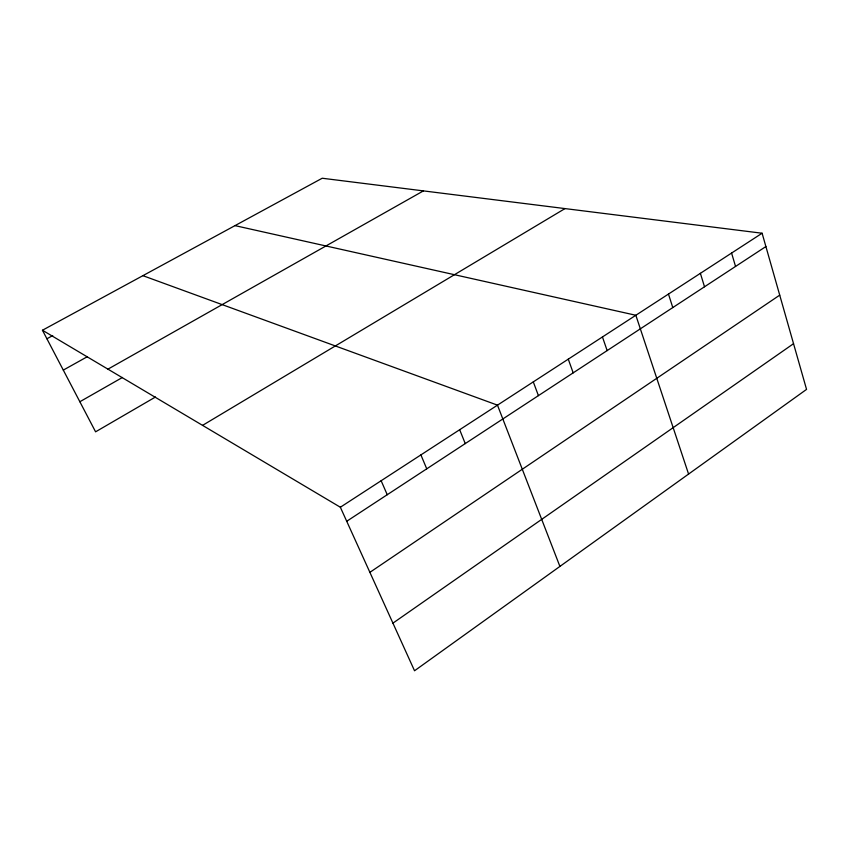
<?xml version="1.0" encoding="UTF-8"?>
<svg xmlns="http://www.w3.org/2000/svg" width="849" height="849" viewBox="0 0 849 849"><rect width="100%" height="100%" fill="white"/><g stroke="black" fill="none" stroke-linecap="round" stroke-linejoin="round"><path stroke-width="1.27" d="M392.928 623.145L793.539 343.686M369.888 572.343L779.722 295.134M346.721 521.275L765.894 246.55M340.353 507.235L762.105 233.231L806.55 389.394L414.535 670.763L340.353 507.235L42.45 330.24L322.217 178.237L762.105 233.231M202.561 425.37L564.988 208.589M155.484 397.003L95.587 431.823L42.45 330.24M79.848 401.736L122.447 377.455M107.95 369.156L423.407 190.887M63.304 370.1L87.341 356.686M46.907 338.772L52.723 335.588M234.993 225.622L635.837 315.266L688.581 474.071M142.897 275.67L497.482 405.153L559.905 566.421M381.148 480.736L387.24 494.723M420.902 454.905L426.739 468.828M459.67 429.721L465.252 443.592M533.299 381.891L538.425 395.634M568.278 359.159L573.181 372.849M602.45 336.957L607.152 350.595M668.471 294.062L672.79 307.571M700.383 273.336L704.511 286.771M731.583 253.066L735.542 266.437"/></g></svg>
